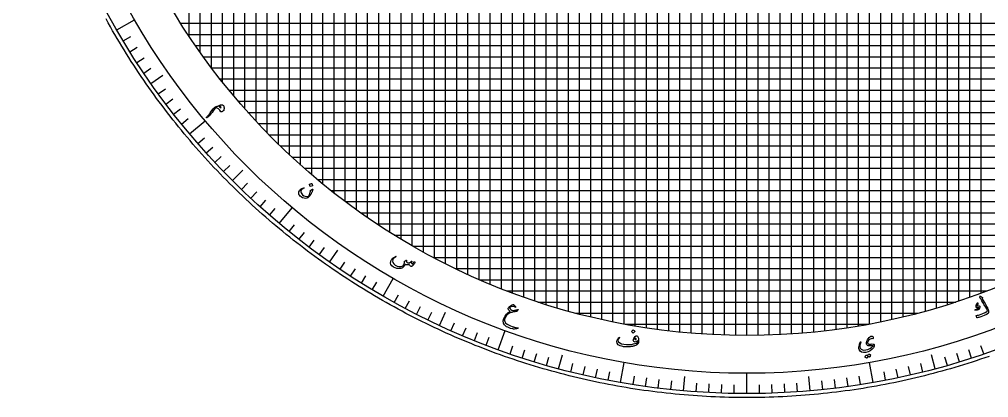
# Model space of a CAD drawing. Header units: millimetres. Extents: x -91 to 91, y -91 to 118.
# Drawn here: x -90.5 to 30.1, y -91 to -43.9 of the extents above; entities that cross this region are included whole.
import ezdxf

# ---------------------------------------------------------------- set-up
doc = ezdxf.new("R2010")
doc.units = ezdxf.units.MM
for name, color, linetype in [('CUT_OUTER', 1, 'Continuous'), ('ENGRAVE', 7, 'Continuous'), ('ENGRAVE_FINE', 8, 'Continuous'), ('TEXT', 5, 'Continuous')]:
    doc.layers.add(name, color=color, linetype=linetype)

msp = doc.modelspace()

# ---------------------------------------------------------------- linework, layer by layer
at = {"layer": 'CUT_OUTER'}
msp.add_lwpolyline([(30.1307, -85.867), (29.6032, -86.0503), (29.0747, -86.2303), (28.545, -86.4071), (28.0143, -86.5806), (27.4825, -86.7508), (26.9497, -86.9178), (26.4159, -87.0816), (25.8811, -87.242), (25.3453, -87.3992), (24.8085, -87.553), (24.2709, -87.7036), (23.7323, -87.8509), (23.1928, -87.9949), (22.6524, -88.1355), (22.1112, -88.2728), (21.5691, -88.4069), (21.0263, -88.5375), (20.4826, -88.6649), (19.9382, -88.7889), (19.393, -88.9096), (18.8471, -89.0269), (18.3005, -89.1408), (17.7532, -89.2515), (17.2052, -89.3587), (16.6566, -89.4626), (16.1074, -89.5631), (15.5575, -89.6603), (15.0071, -89.754), (14.4561, -89.8444), (13.9045, -89.9314), (13.3525, -90.0151), (12.7999, -90.0953), (12.2468, -90.1721), (11.6933, -90.2456), (11.1394, -90.3156), (10.585, -90.3823), (10.0302, -90.4455), (9.4751, -90.5054), (8.9196, -90.5618), (8.3637, -90.6148), (7.8076, -90.6644), (7.2511, -90.7106), (6.6944, -90.7534), (6.1374, -90.7928), (5.5802, -90.8287), (5.0228, -90.8613), (4.4652, -90.8904), (3.9074, -90.9161), (3.3495, -90.9383), (2.7914, -90.9572), (2.2333, -90.9726), (1.675, -90.9846), (1.1167, -90.9931), (0.5584, -90.9983), (0, -91), (-0.5584, -90.9983), (-1.1167, -90.9931), (-1.675, -90.9846), (-2.2333, -90.9726), (-2.7914, -90.9572), (-3.3495, -90.9383), (-3.9074, -90.9161), (-4.4652, -90.8904), (-5.0228, -90.8613), (-5.5802, -90.8287), (-6.1374, -90.7928), (-6.6944, -90.7534), (-7.2511, -90.7106), (-7.8076, -90.6644), (-8.3637, -90.6148), (-8.9196, -90.5618), (-9.4751, -90.5054), (-10.0302, -90.4455), (-10.585, -90.3823), (-11.1394, -90.3156), (-11.6933, -90.2456), (-12.2468, -90.1721), (-12.7999, -90.0953), (-13.3525, -90.0151), (-13.9045, -89.9314), (-14.4561, -89.8444), (-15.0071, -89.754), (-15.5575, -89.6603), (-16.1074, -89.5631), (-16.6566, -89.4626), (-17.2052, -89.3587), (-17.7532, -89.2515), (-18.3005, -89.1408), (-18.8471, -89.0269), (-19.393, -88.9096), (-19.9382, -88.7889), (-20.4826, -88.6649), (-21.0263, -88.5375), (-21.5691, -88.4069), (-22.1112, -88.2728), (-22.6524, -88.1355), (-23.1928, -87.9949), (-23.7323, -87.8509), (-24.2709, -87.7036), (-24.8085, -87.553), (-25.3453, -87.3992), (-25.8811, -87.242), (-26.4159, -87.0816), (-26.9497, -86.9178), (-27.4825, -86.7508), (-28.0143, -86.5806), (-28.545, -86.4071), (-29.0747, -86.2303), (-29.6032, -86.0503), (-30.1307, -85.867), (-30.657, -85.6805), (-31.1821, -85.4908), (-31.7061, -85.2979), (-32.2289, -85.1017), (-32.7504, -84.9023), (-33.2708, -84.6998), (-33.7899, -84.4941), (-34.3077, -84.2851), (-34.8242, -84.073), (-35.3394, -83.8578), (-35.8533, -83.6394), (-36.3658, -83.4178), (-36.877, -83.1931), (-37.3867, -82.9652), (-37.8951, -82.7343), (-38.402, -82.5002), (-38.9075, -82.263), (-39.4115, -82.0227), (-39.9141, -81.7794), (-40.4151, -81.5329), (-40.9146, -81.2834), (-41.4126, -81.0308), (-41.909, -80.7752), (-42.4039, -80.5165), (-42.8971, -80.2548), (-43.3887, -79.9901), (-43.8787, -79.7224), (-44.3671, -79.4516), (-44.8537, -79.1779), (-45.3387, -78.9012), (-45.822, -78.6215), (-46.3035, -78.3389), (-46.7833, -78.0533), (-47.2614, -77.7648), (-47.7377, -77.4733), (-48.2121, -77.179), (-48.6848, -76.8817), (-49.1556, -76.5815), (-49.6246, -76.2784), (-50.0917, -75.9725), (-50.5569, -75.6637), (-51.0202, -75.3521), (-51.4816, -75.0376), (-51.941, -74.7203), (-52.3985, -74.4002), (-52.8541, -74.0773), (-53.3076, -73.7516), (-53.7591, -73.4231), (-54.2086, -73.0919), (-54.6561, -72.7579), (-55.1015, -72.4212), (-55.5448, -72.0817), (-55.9861, -71.7395), (-56.4252, -71.3947), (-56.8622, -71.0471), (-57.2971, -70.6969), (-57.7298, -70.344), (-58.1603, -69.9884), (-58.5887, -69.6302), (-59.0148, -69.2694), (-59.4387, -68.906), (-59.8604, -68.54), (-60.2798, -68.1714), (-60.697, -67.8003), (-61.1119, -67.4266), (-61.5244, -67.0503), (-61.9347, -66.6715), (-62.3426, -66.2903), (-62.7482, -65.9065), (-63.1514, -65.5202), (-63.5522, -65.1315), (-63.9507, -64.7403), (-64.3467, -64.3467), (-64.7403, -63.9507), (-65.1315, -63.5522), (-65.5202, -63.1514), (-65.9065, -62.7482), (-66.2903, -62.3426), (-66.6715, -61.9347), (-67.0503, -61.5244), (-67.4266, -61.1119), (-67.8003, -60.697), (-68.1714, -60.2798), (-68.54, -59.8604), (-68.906, -59.4387), (-69.2694, -59.0148), (-69.6302, -58.5887), (-69.9884, -58.1603), (-70.344, -57.7298), (-70.6969, -57.2971), (-71.0471, -56.8622), (-71.3947, -56.4252), (-71.7395, -55.9861), (-72.0817, -55.5448), (-72.4212, -55.1015), (-72.7579, -54.6561), (-73.0919, -54.2086), (-73.4231, -53.7591), (-73.7516, -53.3076), (-74.0773, -52.8541), (-74.4002, -52.3985), (-74.7203, -51.941), (-75.0376, -51.4816), (-75.3521, -51.0202), (-75.6637, -50.5569), (-75.9725, -50.0917), (-76.2784, -49.6246), (-76.5815, -49.1556), (-76.8817, -48.6848), (-77.179, -48.2121), (-77.4733, -47.7377), (-77.7648, -47.2614), (-78.0533, -46.7833), (-78.3389, -46.3035), (-78.6215, -45.822), (-78.9012, -45.3387), (-79.1779, -44.8537), (-79.4516, -44.3671), (-79.7224, -43.8787)], dxfattribs=at)
at = {"layer": 'ENGRAVE'}
for points in [[(0, -83.265), (0, 83.265)], [(-13.8775, -82.1004), (-13.8775, 82.1004)], [(-6.9387, -82.9754), (-6.9387, 82.9754)], [(6.9387, -82.9754), (6.9387, 82.9754)], [(13.8775, -82.1004), (13.8775, 82.1004)], [(-20.8163, -80.621), (-20.8163, 80.621)], [(20.8163, -80.621), (20.8163, 80.621)], [(-27.755, -78.503), (-27.755, 78.503)], [(27.755, -78.503), (27.755, 78.503)], [(-34.6938, -75.6928), (-34.6938, 75.6928)], [(-41.6325, -72.1096), (-41.6325, 72.1096)], [(-48.5712, -67.6306), (-48.5712, 67.6306)], [(-55.51, -62.0621), (-55.51, 62.0621)], [(-62.4488, -55.0746), (-62.4488, 55.0746)], [(-69.3875, -46.0265), (-69.3875, 46.0265)], [(-78.3753, -45.25), (-76.1823, -43.9839)], [(-67.6306, -48.5712), (67.6306, -48.5712)], [(-74.1333, -51.9087), (-72.6516, -50.8712)], [(-69.327, -58.1723), (-67.3872, -56.5446)], [(-62.0621, -55.51), (62.0621, -55.51)], [(-55.0746, -62.4488), (55.0746, -62.4488)], [(-63.9932, -63.9932), (-62.7142, -62.7142)], [(-58.1723, -69.327), (-56.5446, -67.3872)], [(-46.0265, -69.3875), (46.0265, -69.3875)], [(-51.9087, -74.1333), (-50.8712, -72.6516)], [(-45.25, -78.3753), (-43.9839, -76.1823)], [(-33.2771, -76.3263), (33.2771, -76.3263)], [(-38.247, -82.0209), (-37.4825, -80.3816)], [(-30.9528, -85.0422), (-30.0867, -82.6626)], [(-23.4231, -87.4163), (-22.955, -85.6692)], [(-15.7152, -89.1251), (-15.2754, -86.6313)], [(15.7152, -89.1251), (15.2754, -86.6313)], [(23.4231, -87.4163), (22.955, -85.6692)], [(0, -90.5), (0, -87.9677)], [(-7.8876, -90.1556), (-7.73, -88.3538)], [(7.8876, -90.1556), (7.73, -88.3538)]]:
    msp.add_lwpolyline(points, dxfattribs=at)
for radius in [90.5, 87.9677, 83.265]:
    msp.add_circle((0, 0), radius, dxfattribs=at)
at = {"layer": 'ENGRAVE_FINE'}
for points in [[(-2.7755, -83.2187), (-2.7755, 83.2187)], [(-1.3878, -83.2534), (-1.3878, 83.2534)], [(1.3878, -83.2534), (1.3878, 83.2534)], [(2.7755, -83.2187), (2.7755, 83.2187)], [(-12.4897, -82.3229), (-12.4897, 82.3229)], [(-11.102, -82.5215), (-11.102, 82.5215)], [(-9.7142, -82.6964), (-9.7142, 82.6964)], [(-8.3265, -82.8476), (-8.3265, 82.8476)], [(-5.551, -83.0798), (-5.551, 83.0798)], [(-4.1633, -83.1609), (-4.1633, 83.1609)], [(4.1633, -83.1609), (4.1633, 83.1609)], [(5.551, -83.0798), (5.551, 83.0798)], [(8.3265, -82.8476), (8.3265, 82.8476)], [(9.7142, -82.6964), (9.7142, 82.6964)], [(11.102, -82.5215), (11.102, 82.5215)], [(12.4897, -82.3229), (12.4897, 82.3229)], [(-19.4285, -80.9666), (-19.4285, 80.9666)], [(-18.0407, -81.2871), (-18.0407, 81.2871)], [(-16.653, -81.5827), (-16.653, 81.5827)], [(-15.2652, -81.8537), (-15.2652, 81.8537)], [(15.2652, -81.8537), (15.2652, 81.8537)], [(16.653, -81.5827), (16.653, 81.5827)], [(18.0407, -81.2871), (18.0407, 81.2871)], [(19.4285, -80.9666), (19.4285, 80.9666)], [(-23.5918, -79.8529), (-23.5918, 79.8529)], [(-22.204, -80.2499), (-22.204, 80.2499)], [(22.204, -80.2499), (22.204, 80.2499)], [(23.5918, -79.8529), (23.5918, 79.8529)], [(-26.3673, -78.9799), (-26.3673, 78.9799)], [(-24.9795, -79.4297), (-24.9795, 79.4297)], [(24.9795, -79.4297), (24.9795, 79.4297)], [(26.3673, -78.9799), (26.3673, 78.9799)], [(-30.5305, -77.4658), (-30.5305, 77.4658)], [(-29.1427, -77.9985), (-29.1427, 77.9985)], [(29.1427, -77.9985), (29.1427, 77.9985)], [(-33.306, -76.3136), (-33.306, 76.3136)], [(-31.9183, -76.9044), (-31.9183, 76.9044)], [(-36.0815, -75.0412), (-36.0815, 75.0412)], [(-38.857, -73.6423), (-38.857, 73.6423)], [(-37.4693, -74.358), (-37.4693, 74.358)], [(-40.2447, -72.8932), (-40.2447, 72.8932)], [(-43.0203, -71.2904), (-43.0203, 71.2904)], [(-44.408, -70.4343), (-44.408, 70.4343)], [(-45.7957, -69.54), (-45.7957, 69.54)], [(-47.1835, -68.606), (-47.1835, 68.606)], [(-49.959, -66.612), (-49.959, 66.612)], [(-51.3468, -65.5482), (-51.3468, 65.5482)], [(-52.7345, -64.437), (-52.7345, 64.437)], [(-54.1223, -63.2759), (-54.1223, 63.2759)], [(-56.8978, -60.7923), (-56.8978, 60.7923)], [(-58.2855, -59.4631), (-58.2855, 59.4631)], [(-59.6733, -58.0703), (-59.6733, 58.0703)], [(-61.061, -56.6093), (-61.061, 56.6093)], [(-63.8365, -53.4599), (-63.8365, 53.4599)], [(-65.2242, -51.7577), (-65.2242, 51.7577)], [(-66.612, -49.959), (-66.612, 49.959)], [(-67.9998, -48.053), (-67.9998, 48.053)], [(-70.4343, -44.408), (70.4343, -44.408)], [(-69.54, -45.7957), (69.54, -45.7957)], [(-77.5736, -46.6109), (-76.6434, -46.052)], [(-76.7484, -47.9577), (-75.828, -47.3826)], [(-68.606, -47.1835), (68.606, -47.1835)], [(-75.8997, -49.2898), (-74.9895, -48.6988)], [(-75.0279, -50.607), (-74.1282, -50.0001)], [(-66.612, -49.959), (66.612, -49.959)], [(-65.5482, -51.3468), (65.5482, -51.3468)], [(-73.216, -53.1946), (-72.3381, -52.5567)], [(-64.437, -52.7345), (64.437, -52.7345)], [(-72.2765, -54.4643), (-71.4098, -53.8111)], [(-63.2759, -54.1223), (63.2759, -54.1223)], [(-71.315, -55.7174), (-70.4598, -55.0492)], [(-70.3317, -56.9535), (-69.4883, -56.2705)], [(-60.7923, -56.8978), (60.7923, -56.8978)], [(-68.3012, -59.3733), (-67.4822, -58.6614)], [(-59.4631, -58.2855), (59.4631, -58.2855)], [(-67.2546, -60.5563), (-66.4481, -59.8301)], [(-58.0703, -59.6733), (58.0703, -59.6733)], [(-66.1875, -61.7209), (-65.3938, -60.9807)], [(-56.6093, -61.061), (56.6093, -61.061)], [(-65.1003, -62.8666), (-64.3196, -62.1127)], [(-53.4599, -63.8365), (53.4599, -63.8365)], [(-62.8666, -65.1003), (-62.1127, -64.3196)], [(-61.7209, -66.1875), (-60.9807, -65.3938)], [(-51.7577, -65.2242), (51.7577, -65.2242)], [(-60.5563, -67.2546), (-59.8301, -66.4481)], [(-59.3733, -68.3012), (-58.6614, -67.4822)], [(-49.959, -66.612), (49.959, -66.612)], [(-48.053, -67.9998), (48.053, -67.9998)], [(-56.9535, -70.3317), (-56.2705, -69.4883)], [(-55.7174, -71.315), (-55.0492, -70.4598)], [(-43.8626, -70.7752), (43.8626, -70.7752)], [(-54.4643, -72.2765), (-53.8111, -71.4098)], [(-53.1946, -73.216), (-52.5567, -72.3381)], [(-41.5399, -72.163), (41.5399, -72.163)], [(-39.0301, -73.5508), (39.0301, -73.5508)], [(-50.607, -75.0279), (-50.0001, -74.1282)], [(-49.2898, -75.8997), (-48.6988, -74.9895)], [(-47.9577, -76.7484), (-47.3826, -75.828)], [(-36.2944, -74.9385), (36.2944, -74.9385)], [(-46.6109, -77.5736), (-46.052, -76.6434)], [(-43.8753, -79.1531), (-43.3491, -78.2039)], [(-29.893, -77.714), (29.893, -77.714)], [(-42.4872, -79.9068), (-41.9777, -78.9485)], [(-25.9995, -79.1018), (25.9995, -79.1018)], [(-41.0861, -80.6361), (-40.5934, -79.6691)], [(-39.6726, -81.3409), (-39.1968, -80.3654)], [(-21.319, -80.4895), (21.319, -80.4895)], [(-36.8097, -82.6759), (-36.3683, -81.6844)], [(-15.1386, -81.8773), (15.1386, -81.8773)], [(-35.3612, -83.3057), (-34.9371, -82.3067)], [(-33.9019, -83.9101), (-33.4954, -82.9039)], [(-32.4323, -84.489), (-32.0434, -83.4759)], [(-29.4639, -85.5694), (-29.1106, -84.5433)], [(-27.966, -86.0706), (-27.6307, -85.0385)], [(-26.4596, -86.5456), (-26.1423, -85.5078)], [(26.4596, -86.5456), (26.1423, -85.5078)], [(27.966, -86.0706), (27.6307, -85.0385)], [(29.4639, -85.5694), (29.1106, -84.5433)], [(-24.9452, -86.9942), (-24.646, -85.951)], [(-21.8939, -87.8118), (-21.6314, -86.7587)], [(21.8939, -87.8118), (21.6314, -86.7587)], [(24.9452, -86.9942), (24.646, -85.951)], [(-20.3581, -88.1805), (-20.1139, -87.1231)], [(-18.816, -88.5224), (-18.5904, -87.4608)], [(-17.2682, -88.8373), (-17.0611, -87.7719)], [(17.2682, -88.8373), (17.0611, -87.7719)], [(18.816, -88.5224), (18.5904, -87.4608)], [(20.3581, -88.1805), (20.1139, -87.1231)], [(-14.1573, -89.3858), (-13.9875, -88.3139)], [(-12.5952, -89.6193), (-12.4441, -88.5446)], [(-11.0292, -89.8254), (-10.8969, -88.7483)], [(-9.4598, -90.0042), (-9.3464, -88.9249)], [(-6.313, -90.2795), (-6.2373, -89.1969)], [(6.313, -90.2795), (6.2373, -89.1969)], [(9.4598, -90.0042), (9.3464, -88.9249)], [(11.0292, -89.8254), (10.8969, -88.7483)], [(12.5952, -89.6193), (12.4441, -88.5446)], [(14.1573, -89.3858), (13.9875, -88.3139)], [(-4.7364, -90.376), (-4.6796, -89.2922)], [(-3.1584, -90.4449), (-3.1205, -89.3603)], [(-1.5794, -90.4862), (-1.5605, -89.4011)], [(1.5794, -90.4862), (1.5605, -89.4011)], [(3.1584, -90.4449), (3.1205, -89.3603)], [(4.7364, -90.376), (4.6796, -89.2922)]]:
    msp.add_lwpolyline(points, dxfattribs=at)
at = {"layer": 'TEXT'}
for points in [[(-65.8352, -54.7445), (-65.7915, -54.7192), (-65.747, -54.695), (-65.7019, -54.6721), (-65.656, -54.6502), (-65.6095, -54.6301), (-65.5623, -54.6123), (-65.5145, -54.5967), (-65.4662, -54.5833), (-65.3732, -54.5655), (-65.2933, -54.5605), (-65.2264, -54.5684), (-65.1727, -54.5891), (-65.113, -54.6394), (-65.0707, -54.7143), (-65.0457, -54.8139), (-65.0379, -54.9384), (-65.0382, -54.9748), (-65.0397, -55.0112), (-65.0422, -55.0474), (-65.0458, -55.0836), (-65.0504, -55.1198), (-65.0557, -55.1563), (-65.062, -55.1929), (-65.069, -55.2298), (-65.0741, -55.25), (-65.0815, -55.267), (-65.091, -55.2807), (-65.1028, -55.2912), (-65.1581, -55.3244), (-65.2078, -55.3537), (-65.2517, -55.3792), (-65.2899, -55.4009), (-65.3219, -55.4186), (-65.347, -55.4319), (-65.3652, -55.441), (-65.3766, -55.4458), (-65.3936, -55.4481), (-65.4081, -55.4448), (-65.4203, -55.4359), (-65.4301, -55.4213), (-65.5605, -55.2143), (-65.7113, -55.0658), (-65.8827, -54.9757), (-66.075, -54.9439), (-66.0937, -54.9459), (-66.1095, -54.9512), (-66.1227, -54.9598), (-66.133, -54.9717), (-66.2592, -55.1487), (-66.3932, -55.3295), (-66.5351, -55.5142), (-66.685, -55.7028), (-66.8931, -55.9487), (-67.0537, -56.1127), (-67.1672, -56.1946), (-67.2335, -56.1943), (-67.2417, -56.1784), (-67.2391, -56.1584), (-67.2259, -56.134), (-67.202, -56.1055), (-67.1483, -56.0505), (-67.0941, -55.9915), (-67.0391, -55.9283), (-66.9836, -55.8609), (-66.9273, -55.7899), (-66.8702, -55.7157), (-66.8122, -55.6382), (-66.7534, -55.5575), (-66.5555, -55.2872), (-66.3917, -55.0813), (-66.2624, -54.9395), (-66.1676, -54.8617), (-66.118, -54.8322), (-66.0705, -54.8072), (-66.0251, -54.7867), (-65.9818, -54.7707), (-65.9409, -54.7587), (-65.9028, -54.7504), (-65.8676, -54.7456), (-65.8352, -54.7445)], [(-65.6426, -54.7954), (-65.6149, -54.8099), (-65.5869, -54.8262), (-65.5587, -54.8443), (-65.5302, -54.8642), (-65.5016, -54.8858), (-65.473, -54.9088), (-65.4443, -54.9334), (-65.4157, -54.9595), (-65.4189, -54.8917), (-65.4284, -54.8389), (-65.4441, -54.801), (-65.4661, -54.778), (-65.5046, -54.7609), (-65.5468, -54.7581), (-65.5928, -54.7696), (-65.6426, -54.7954)], [(-54.0072, -65.0934), (-54.0209, -65.1504), (-54.0366, -65.2088), (-54.0544, -65.2685), (-54.0743, -65.3295), (-54.0968, -65.3918), (-54.1224, -65.4556), (-54.1512, -65.5209), (-54.1831, -65.5875), (-54.2168, -65.6524), (-54.2527, -65.7146), (-54.291, -65.7741), (-54.3316, -65.831), (-54.3747, -65.8853), (-54.4203, -65.9372), (-54.4686, -65.9867), (-54.5194, -66.0339), (-54.5771, -66.0798), (-54.6355, -66.118), (-54.6947, -66.1484), (-54.7547, -66.1712), (-54.9189, -66.2), (-55.0903, -66.1835), (-55.2688, -66.1216), (-55.4542, -66.0143), (-55.5734, -65.9189), (-55.6627, -65.8173), (-55.722, -65.7096), (-55.7513, -65.596), (-55.7498, -65.483), (-55.7216, -65.3734), (-55.6667, -65.267), (-55.5852, -65.1639), (-55.4813, -65.0695), (-55.3659, -64.9922), (-55.2391, -64.9317), (-55.1007, -64.8881), (-55.0823, -64.8853), (-55.0682, -64.8871), (-55.0585, -64.8933), (-55.0531, -64.904), (-55.0515, -64.9181), (-55.0581, -64.9304), (-55.0729, -64.9409), (-55.0958, -64.9496), (-55.2546, -65.0176), (-55.374, -65.099), (-55.4538, -65.1941), (-55.494, -65.3029), (-55.4949, -65.4167), (-55.4565, -65.531), (-55.3788, -65.6457), (-55.2616, -65.7607), (-55.0977, -65.8729), (-54.9294, -65.9461), (-54.7569, -65.9802), (-54.5805, -65.9753), (-54.5758, -65.9739), (-54.5704, -65.9705), (-54.5644, -65.9651), (-54.5578, -65.9577), (-54.5114, -65.8946), (-54.4661, -65.8139), (-54.4219, -65.7156), (-54.3788, -65.5997), (-54.3589, -65.5398), (-54.341, -65.4836), (-54.3251, -65.4311), (-54.3113, -65.3822), (-54.2996, -65.3369), (-54.2906, -65.2954), (-54.2841, -65.2576), (-54.2801, -65.2235), (-54.2774, -65.2062), (-54.2724, -65.1924), (-54.2652, -65.1819), (-54.2557, -65.1748), (-54.0368, -65.0566), (-54.0216, -65.0518), (-54.0115, -65.0564), (-54.0067, -65.0702), (-54.0072, -65.0934)], [(-54.1444, -64.3692), (-54.139, -64.3687), (-54.1334, -64.3703), (-54.1276, -64.3742), (-54.1216, -64.3802), (-54.0917, -64.4374), (-54.0679, -64.4966), (-54.0502, -64.5577), (-54.0386, -64.6208), (-54.0389, -64.6286), (-54.0413, -64.6348), (-54.0457, -64.6392), (-54.0522, -64.6419), (-54.3154, -64.7306), (-54.3232, -64.7315), (-54.3294, -64.7281), (-54.334, -64.7204), (-54.3371, -64.7084), (-54.3397, -64.698), (-54.3441, -64.6821), (-54.3504, -64.6605), (-54.3585, -64.6333), (-54.3688, -64.6002), (-54.3814, -64.5611), (-54.3964, -64.5158), (-54.4137, -64.4645), (-54.4154, -64.4569), (-54.4147, -64.4513), (-54.4117, -64.4478), (-54.4064, -64.4462)], [(-41.3719, -74.1186), (-41.3605, -74.1093), (-41.3497, -74.1042), (-41.3394, -74.1032), (-41.3296, -74.1064), (-41.3191, -74.1141), (-41.3117, -74.1236), (-41.3076, -74.1348), (-41.3066, -74.1479), (-41.3102, -74.1905), (-41.3227, -74.2389), (-41.3441, -74.293), (-41.3745, -74.3528), (-41.4338, -74.4452), (-41.5022, -74.5262), (-41.58, -74.5958), (-41.6671, -74.6539), (-41.6924, -74.6655), (-41.7165, -74.6719), (-41.7395, -74.6731), (-41.7614, -74.6691), (-41.8304, -74.636), (-41.8955, -74.5841), (-41.9566, -74.5133), (-42.0138, -74.4236), (-42.1358, -74.4789), (-42.2527, -74.4953), (-42.3643, -74.473), (-42.4705, -74.4118), (-42.5066, -74.4669), (-42.5429, -74.519), (-42.5796, -74.568), (-42.6165, -74.6139), (-42.654, -74.6571), (-42.692, -74.6978), (-42.7308, -74.7362), (-42.7703, -74.7721), (-42.8489, -74.8327), (-42.9357, -74.8804), (-43.0307, -74.9154), (-43.1339, -74.9374), (-43.3535, -74.9502), (-43.5646, -74.9261), (-43.7669, -74.865), (-43.9602, -74.7671), (-44.1534, -74.6153), (-44.2754, -74.4439), (-44.3262, -74.2532), (-44.3058, -74.0435), (-44.281, -73.9784), (-44.241, -73.9078), (-44.1859, -73.8317), (-44.1156, -73.7502), (-44.0306, -73.6657), (-43.9328, -73.5833), (-43.8224, -73.503), (-43.6993, -73.4248), (-43.6905, -73.4204), (-43.682, -73.4187), (-43.6737, -73.4196), (-43.6656, -73.4231), (-43.6584, -73.4282), (-43.6531, -73.4341), (-43.6495, -73.4407), (-43.6478, -73.4481), (-43.6489, -73.4568), (-43.6521, -73.4646), (-43.6576, -73.4715), (-43.6653, -73.4776), (-43.8257, -73.5838), (-43.9451, -73.6786), (-44.0232, -73.7621), (-44.0599, -73.8344), (-44.0831, -74.0282), (-44.0418, -74.2036), (-43.9359, -74.3603), (-43.7654, -74.4981), (-43.4941, -74.6347), (-43.2341, -74.6978), (-42.986, -74.6875), (-42.75, -74.604), (-42.6883, -74.4951), (-42.6404, -74.3702), (-42.6063, -74.2294), (-42.5857, -74.0726), (-42.5849, -74.0559), (-42.5819, -74.0424), (-42.5766, -74.032), (-42.569, -74.0246), (-42.5371, -74.0028), (-42.507, -73.9825), (-42.4786, -73.9636), (-42.452, -73.9462), (-42.4274, -73.9305), (-42.4048, -73.9171), (-42.3844, -73.9057), (-42.3662, -73.8965), (-42.357, -73.8935), (-42.3497, -73.8943), (-42.3441, -73.8991), (-42.3403, -73.9077), (-42.3391, -73.9134), (-42.3377, -73.9219), (-42.336, -73.9331), (-42.3342, -73.9472), (-42.3326, -73.9638), (-42.3314, -73.9829), (-42.3307, -74.0044), (-42.3305, -74.0284), (-42.3289, -74.0751), (-42.3253, -74.1103), (-42.3197, -74.1342), (-42.312, -74.1467), (-42.245, -74.1928), (-42.1677, -74.2208), (-42.0802, -74.2308), (-41.9826, -74.2226), (-41.939, -74.2052), (-41.8842, -74.1672), (-41.8183, -74.1086), (-41.7414, -74.0293), (-41.734, -74.0218), (-41.7254, -74.0168), (-41.7155, -74.0143), (-41.7044, -74.0144), (-41.6948, -74.0158), (-41.6866, -74.019), (-41.6799, -74.0241), (-41.6747, -74.0311), (-41.6739, -74.0539), (-41.688, -74.088), (-41.717, -74.1335), (-41.7607, -74.1903), (-41.7249, -74.2547), (-41.6789, -74.3096), (-41.6225, -74.355), (-41.556, -74.3909), (-41.5457, -74.3705), (-41.5392, -74.3529), (-41.5365, -74.3381), (-41.5376, -74.3261), (-41.5398, -74.3142), (-41.5393, -74.3037), (-41.5361, -74.2948), (-41.5302, -74.2874)], [(29.0531, -78.3643), (29.0809, -78.3897), (29.1087, -78.4131), (29.1366, -78.4347), (29.1647, -78.4543), (29.1931, -78.4719), (29.2219, -78.4875), (29.2512, -78.501), (29.281, -78.5125), (29.2938, -78.5204), (29.3015, -78.5323), (29.3041, -78.5482), (29.3017, -78.568), (29.2827, -78.675), (29.2812, -78.6863), (29.2806, -78.6957), (29.2809, -78.7031), (29.2821, -78.7085), (29.4177, -78.9279), (29.5388, -79.1266), (29.6455, -79.3047), (29.7377, -79.4623), (29.815, -79.5991), (29.8771, -79.7152), (29.9241, -79.8105), (29.9558, -79.8851), (30.0095, -80.0282), (30.0239, -80.0746), (30.0362, -80.1219), (30.0464, -80.1702), (30.0545, -80.2196), (30.0602, -80.27), (30.0634, -80.3215), (30.0641, -80.3742), (30.0623, -80.4281), (29.9996, -80.5303), (29.8218, -80.6498), (29.5285, -80.7857), (29.1194, -80.9367), (28.9896, -80.9783), (28.8683, -81.0133), (28.7556, -81.0418), (28.6514, -81.0638), (28.641, -81.0632), (28.6325, -81.0598), (28.626, -81.0536), (28.6214, -81.0447), (28.6028, -81.0006), (28.5862, -80.9604), (28.5716, -80.924), (28.5589, -80.8914), (28.5481, -80.8624), (28.5391, -80.8364), (28.5317, -80.8136), (28.5261, -80.7939), (28.5236, -80.7826), (28.5253, -80.7751), (28.5313, -80.7716), (28.5416, -80.7719), (28.6179, -80.7682), (28.7121, -80.752), (28.8242, -80.723), (28.9543, -80.6812), (29.3377, -80.5423), (29.6306, -80.4145), (29.833, -80.2986), (29.9453, -80.1954), (29.9119, -80.1066), (29.8335, -79.9517), (29.7103, -79.7307), (29.5424, -79.4436), (29.3722, -79.1568), (29.2429, -78.9401), (29.154, -78.7936), (29.1056, -78.7174), (29.0917, -78.6968), (29.0786, -78.6775), (29.0665, -78.6595), (29.0552, -78.6429), (29.045, -78.6278), (29.0357, -78.6144), (29.0275, -78.6026), (29.0203, -78.5926), (29.0063, -78.5701), (28.9971, -78.5472), (28.9925, -78.5237), (28.9926, -78.4998), (29.0059, -78.3685), (29.0076, -78.3594), (29.0106, -78.3526), (29.0149, -78.3483), (29.0205, -78.3465), (29.0287, -78.3478), (29.0369, -78.3512), (29.045, -78.3567), (29.0531, -78.3643)], [(-29.0832, -79.4269), (-29.0331, -79.4311), (-28.9839, -79.4499), (-28.9355, -79.4833), (-28.8879, -79.5313), (-28.865, -79.5596), (-28.8445, -79.5873), (-28.8264, -79.6142), (-28.8108, -79.6405), (-28.7974, -79.666), (-28.7864, -79.6904), (-28.7777, -79.7137), (-28.7713, -79.736), (-28.7689, -79.7564), (-28.7762, -79.7657), (-28.7931, -79.7642), (-28.8197, -79.7517), (-28.9895, -79.6769), (-29.1646, -79.6561), (-29.3454, -79.6894), (-29.5321, -79.7767), (-29.5392, -79.7843), (-29.5425, -79.7937), (-29.5419, -79.8049), (-29.5374, -79.818), (-29.4606, -79.9374), (-29.3647, -80.0329), (-29.25, -80.1043), (-29.1165, -80.1517), (-29.0908, -80.1557), (-29.0558, -80.1555), (-29.0114, -80.1513), (-28.9578, -80.1429), (-28.8582, -80.1224), (-28.7704, -80.1043), (-28.6942, -80.0886), (-28.6296, -80.0752), (-28.5767, -80.0643), (-28.5354, -80.0559), (-28.5057, -80.0499), (-28.4876, -80.0464), (-28.4638, -80.0472), (-28.4544, -80.0574), (-28.4595, -80.0769), (-28.479, -80.1057), (-28.5403, -80.1779), (-28.5901, -80.2301), (-28.6282, -80.2624), (-28.6548, -80.2749), (-28.7254, -80.2821), (-28.8011, -80.2925), (-28.8821, -80.3062), (-28.9682, -80.3232), (-29.0595, -80.3433), (-29.156, -80.3667), (-29.2578, -80.3933), (-29.3648, -80.4231), (-29.5903, -80.5114), (-29.7848, -80.6402), (-29.9481, -80.8099), (-30.08, -81.0206), (-30.1284, -81.144), (-30.1512, -81.267), (-30.1485, -81.3894), (-30.1201, -81.5113), (-30.0066, -81.7023), (-29.8008, -81.8792), (-29.5023, -82.0415), (-29.1112, -82.1881), (-29.0491, -82.206), (-28.9817, -82.224), (-28.9091, -82.2421), (-28.8313, -82.2603), (-28.7484, -82.2784), (-28.6605, -82.296), (-28.5677, -82.3132), (-28.4699, -82.33), (-28.4533, -82.3339), (-28.4418, -82.3389), (-28.4353, -82.345), (-28.4338, -82.3523), (-28.459, -82.3771), (-28.5343, -82.4018), (-28.6597, -82.4263), (-28.8355, -82.4505), (-28.9408, -82.4605), (-29.0311, -82.4637), (-29.1064, -82.4601), (-29.1666, -82.4497), (-29.3835, -82.3901), (-29.576, -82.3237), (-29.744, -82.2507), (-29.8875, -82.1713), (-30.1361, -81.9618), (-30.2754, -81.7207), (-30.3057, -81.4485), (-30.2275, -81.1454), (-30.0798, -80.8516), (-29.9024, -80.6099), (-29.6956, -80.4202), (-29.4595, -80.2822), (-29.548, -80.196), (-29.6163, -80.1164), (-29.6644, -80.0433), (-29.6925, -79.9767), (-29.6977, -79.9522), (-29.6982, -79.9272), (-29.6939, -79.902), (-29.6851, -79.8764), (-29.6496, -79.8117), (-29.6101, -79.7528), (-29.5666, -79.6995), (-29.5189, -79.6519), (-29.4066, -79.5621), (-29.2966, -79.4947), (-29.1888, -79.4496), (-29.0832, -79.4269)], [(28.6984, -79.1853), (28.7041, -79.1841), (28.7096, -79.1846), (28.7149, -79.1868), (28.72, -79.1907), (28.7227, -79.1949), (28.7249, -79.1997), (28.7265, -79.2052), (28.7274, -79.2113), (28.7229, -79.3887), (28.7212, -79.4072), (28.7178, -79.4221), (28.7127, -79.4335), (28.7059, -79.4413), (28.6732, -79.4649), (28.6472, -79.4898), (28.6277, -79.5161), (28.6149, -79.5437), (28.6148, -79.5558), (28.6243, -79.5652), (28.6435, -79.572), (28.6725, -79.576), (28.6908, -79.5759), (28.7095, -79.5751), (28.7286, -79.5738), (28.7482, -79.5719), (28.7683, -79.5694), (28.7892, -79.5662), (28.8109, -79.5623), (28.8334, -79.5577), (28.9183, -79.5619), (28.965, -79.6169), (28.9735, -79.7227), (28.9434, -79.8794), (28.9255, -79.9292), (28.9053, -79.9703), (28.8828, -80.0027), (28.8579, -80.0264), (28.8278, -80.0449), (28.7839, -80.0638), (28.726, -80.0831), (28.6543, -80.1028), (28.6174, -80.1121), (28.582, -80.1196), (28.548, -80.1253), (28.5154, -80.1292), (28.4844, -80.132), (28.4553, -80.134), (28.428, -80.1354), (28.4026, -80.1362), (28.3857, -80.1333), (28.3724, -80.1278), (28.3628, -80.1199), (28.3568, -80.1094), (28.3546, -80.0972), (28.3571, -80.0869), (28.3645, -80.0787), (28.3767, -80.0726), (28.4165, -80.0554), (28.4618, -80.0366), (28.5128, -80.0161), (28.5693, -79.9941), (28.6748, -79.9528), (28.7556, -79.9165), (28.8119, -79.8853), (28.8437, -79.8591), (28.8472, -79.8539), (28.8481, -79.8484), (28.8464, -79.8426), (28.8421, -79.8365), (28.838, -79.8332), (28.8319, -79.831), (28.8237, -79.8301), (28.8135, -79.8302), (28.7216, -79.8401), (28.6825, -79.8426), (28.6475, -79.8402), (28.6166, -79.8331), (28.5897, -79.8212), (28.5648, -79.8049), (28.5465, -79.7853), (28.5349, -79.7626), (28.5299, -79.7366), (28.5235, -79.5517), (28.5495, -79.3982), (28.6078, -79.2761), (28.6984, -79.1853)], [(-14.1634, -82.5703), (-14.159, -82.5671), (-14.1533, -82.5657), (-14.1464, -82.5661), (-14.1382, -82.5683), (-14.0838, -82.6025), (-14.0336, -82.6415), (-13.9876, -82.6853), (-13.946, -82.7338), (-13.9423, -82.7408), (-13.9412, -82.7473), (-13.9428, -82.7533), (-13.9471, -82.7589), (-14.1289, -82.9686), (-14.1351, -82.9732), (-14.1421, -82.9734), (-14.15, -82.9691), (-14.1586, -82.9603), (-14.1661, -82.9527), (-14.1779, -82.9412), (-14.1942, -82.9258), (-14.2148, -82.9064), (-14.2402, -82.8831), (-14.2708, -82.8556), (-14.3064, -82.8242), (-14.3471, -82.7886), (-14.3524, -82.783), (-14.3546, -82.7779), (-14.3538, -82.7732), (-14.35, -82.7692)], [(-13.7382, -83.3186), (-13.6768, -83.3242), (-13.6204, -83.3577), (-13.5689, -83.4193), (-13.5222, -83.5088), (-13.4858, -83.6213), (-13.4651, -83.7518), (-13.4601, -83.9003), (-13.4709, -84.0667), (-13.4787, -84.1265), (-13.4916, -84.1811), (-13.5096, -84.2305), (-13.5326, -84.2748), (-13.6027, -84.3593), (-13.6991, -84.4351), (-13.822, -84.5022), (-13.9715, -84.5604), (-14.0546, -84.5851), (-14.1399, -84.6071), (-14.2274, -84.6265), (-14.3171, -84.6433), (-14.4092, -84.6575), (-14.5039, -84.6689), (-14.6012, -84.6776), (-14.701, -84.6836), (-14.8009, -84.687), (-14.8982, -84.6883), (-14.9929, -84.6873), (-15.0851, -84.6841), (-15.175, -84.6784), (-15.2625, -84.6701), (-15.3478, -84.6592), (-15.4308, -84.6456), (-15.7706, -84.5542), (-16.0069, -84.4171), (-16.1395, -84.2352), (-16.1688, -84.0091), (-16.1614, -83.9593), (-16.1477, -83.9036), (-16.1277, -83.8419), (-16.1014, -83.7743), (-16.0658, -83.7014), (-16.0226, -83.6322), (-15.972, -83.5669), (-15.9138, -83.5054), (-15.9056, -83.4986), (-15.8967, -83.4943), (-15.8871, -83.4926), (-15.8768, -83.4934), (-15.8673, -83.4966), (-15.8603, -83.5021), (-15.8556, -83.5099), (-15.8534, -83.52), (-15.8535, -83.5307), (-15.8557, -83.5402), (-15.86, -83.5485), (-15.8665, -83.5556), (-15.9799, -83.7027), (-16.034, -83.8365), (-16.0285, -83.957), (-15.9631, -84.0643), (-15.7982, -84.1942), (-15.5789, -84.2933), (-15.3056, -84.3612), (-14.9784, -84.3974), (-14.833, -84.4021), (-14.6862, -84.3996), (-14.5381, -84.3901), (-14.3887, -84.3733), (-14.2382, -84.3495), (-14.0869, -84.3183), (-13.9347, -84.28), (-13.7818, -84.2344), (-13.6994, -84.2034), (-13.635, -84.1659), (-13.5884, -84.1219), (-13.5598, -84.0714), (-13.5646, -84.0327), (-13.576, -83.9961), (-13.594, -83.9616), (-13.6186, -83.9292), (-13.6219, -83.9273), (-13.6264, -83.9287), (-13.6323, -83.9335), (-13.6395, -83.9416), (-13.6952, -84.0056), (-13.7534, -84.051), (-13.8141, -84.0778), (-13.8773, -84.086), (-13.9877, -84.0693), (-14.067, -84.0228), (-14.1153, -83.9467), (-14.1326, -83.841), (-14.1171, -83.7529), (-14.0698, -83.65), (-13.9906, -83.5322), (-13.8798, -83.3995), (-13.8465, -83.3677), (-13.8118, -83.3436), (-13.7757, -83.3273), (-13.7382, -83.3186)], [(-13.7761, -83.7581), (-13.7625, -83.7461), (-13.757, -83.7328), (-13.7595, -83.7182), (-13.77, -83.7022), (-13.8164, -83.6602), (-13.8609, -83.6445), (-13.9035, -83.6552), (-13.9442, -83.6923), (-13.9508, -83.7047), (-13.9536, -83.7161), (-13.9528, -83.7265), (-13.9483, -83.7359), (-13.91, -83.7703), (-13.8686, -83.7855), (-13.8239, -83.7814), (-13.7761, -83.7581)], [(15.664, -83.6636), (15.559, -83.6489), (15.4484, -83.668), (15.3321, -83.7209), (15.2101, -83.8076), (15.1361, -83.8824), (15.0782, -83.9661), (15.0365, -84.0587), (15.0109, -84.1603), (15.01, -84.1799), (15.0131, -84.1995), (15.0202, -84.2193), (15.0313, -84.2391), (15.0918, -84.296), (15.1827, -84.3308), (15.3038, -84.3433), (15.4551, -84.3336), (15.6042, -84.3222), (15.7156, -84.3306), (15.7894, -84.3591), (15.8256, -84.4076), (15.8495, -84.519), (15.846, -84.6228), (15.815, -84.719), (15.7565, -84.8076), (15.5545, -85.006), (15.329, -85.1656), (15.0802, -85.2862), (14.8085, -85.3677), (14.5018, -85.3989), (14.2599, -85.3472), (14.0833, -85.2129), (13.9718, -84.9966), (13.9469, -84.8719), (13.9427, -84.7327), (13.9591, -84.579), (13.9958, -84.4109), (14.0104, -84.3635), (14.0258, -84.3174), (14.042, -84.2729), (14.059, -84.2297), (14.077, -84.1878), (14.0961, -84.1468), (14.1163, -84.1069), (14.1377, -84.0679), (14.1499, -84.0512), (14.1619, -84.0432), (14.1739, -84.044), (14.1858, -84.0535), (14.1937, -84.0664), (14.1973, -84.08), (14.1968, -84.0943), (14.192, -84.1093), (14.0998, -84.3344), (14.0553, -84.5307), (14.059, -84.6984), (14.1111, -84.8376), (14.2275, -84.9739), (14.3793, -85.0583), (14.5665, -85.0905), (14.7889, -85.0703), (15.066, -84.9989), (15.3086, -84.8967), (15.5164, -84.7641), (15.6893, -84.6012), (15.6991, -84.5883), (15.7016, -84.5767), (15.6967, -84.5665), (15.6845, -84.5577), (15.6393, -84.5454), (15.5642, -84.5418), (15.4593, -84.5468), (15.3244, -84.5603), (15.1862, -84.5682), (15.0774, -84.5556), (14.9981, -84.5226), (14.9483, -84.4692), (14.9176, -84.4016), (14.8995, -84.3282), (14.8938, -84.249), (14.9006, -84.1641), (14.9408, -83.9924), (15.0094, -83.8287), (15.1062, -83.6729), (15.2312, -83.5248), (15.265, -83.4889), (15.2984, -83.457), (15.3313, -83.4292), (15.3637, -83.4054), (15.3954, -83.3854), (15.4263, -83.3692), (15.4562, -83.3567), (15.4853, -83.348), (15.6033, -83.3373), (15.684, -83.3751), (15.7275, -83.4615), (15.7336, -83.5966), (15.7262, -83.6347), (15.7121, -83.6586), (15.6914, -83.6682), (15.664, -83.6636)], [(15.1211, -85.5916), (15.1243, -85.587), (15.1294, -85.5838), (15.1363, -85.5818), (15.145, -85.581), (15.1778, -85.5869), (15.2098, -85.5941), (15.241, -85.6026), (15.2715, -85.6124), (15.3014, -85.6237), (15.331, -85.6366), (15.3604, -85.6512), (15.3894, -85.6673), (15.3954, -85.6728), (15.3988, -85.6791), (15.3995, -85.6863), (15.3975, -85.6944), (15.2888, -85.9546), (15.2852, -85.9584), (15.2792, -85.9595), (15.2706, -85.9579), (15.2595, -85.9535), (15.2516, -85.9491), (15.2391, -85.9433), (15.2218, -85.9361), (15.1999, -85.9276), (15.173, -85.9176), (15.1411, -85.906), (15.104, -85.8926), (15.0617, -85.8775), (14.9741, -86.0797), (14.9696, -86.0862), (14.9627, -86.0888), (14.9536, -86.0874), (14.9422, -86.082), (14.9323, -86.0774), (14.9167, -86.0706), (14.8955, -86.0616), (14.8687, -86.0504), (14.8359, -86.0371), (14.7967, -86.0217), (14.751, -86.0042), (14.699, -85.9847), (14.6933, -85.9809), (14.6904, -85.9767), (14.6902, -85.9719), (14.6927, -85.9668), (14.8077, -85.716), (14.811, -85.7115), (14.816, -85.7082), (14.8229, -85.7062), (14.8317, -85.7055), (14.8593, -85.7093), (14.8864, -85.7146), (14.913, -85.7214), (14.939, -85.7296), (14.9645, -85.7391), (14.9893, -85.7497), (15.0135, -85.7614), (15.0371, -85.7742)]]:
    msp.add_lwpolyline(points, close=True, dxfattribs=at)

doc.saveas('drawing.dxf')
